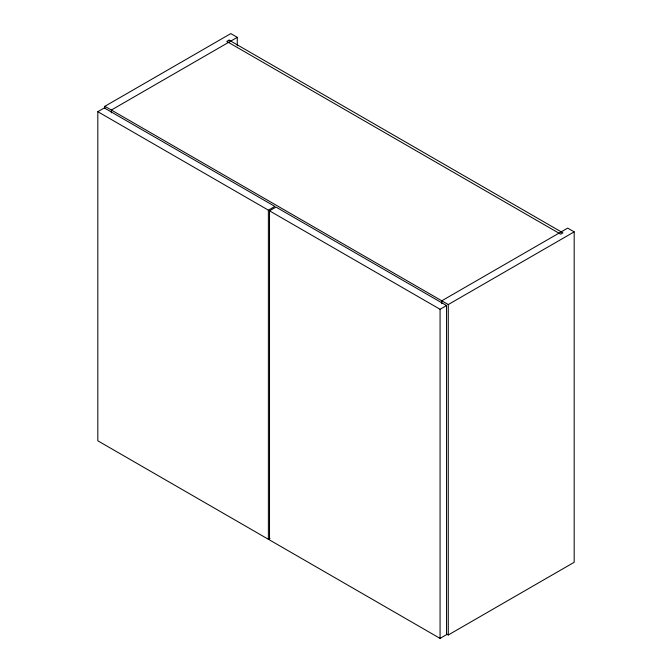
<?xml version="1.0" encoding="UTF-8"?>
<svg xmlns="http://www.w3.org/2000/svg" width="672" height="672" viewBox="0 0 672 672"><rect width="100%" height="100%" fill="white"/><g stroke="black" fill="none" stroke-linecap="round" stroke-linejoin="round"><path stroke-width="1.01" d="M104.874 108.394L104.874 106.294L230.79 33.6L237.275 37.346L237.275 45.738M97.818 111.695L104.303 107.948L274.856 206.413L268.372 210.16L97.818 111.695L97.818 440.807L268.372 539.272L269.993 538.339M237.275 37.346L111.359 110.04L111.359 112.846M269.514 210.823L275.999 207.077L446.552 305.542L446.552 634.654L440.068 638.4L269.514 539.935L269.514 210.823L440.068 309.288L446.552 305.542M104.874 106.294L448.274 304.55L574.182 231.857L574.182 562.288L448.274 634.99L446.653 634.049M574.182 231.857L567.697 228.11L441.781 300.804L441.781 303.618M448.274 304.55L448.274 634.99M440.068 309.288L440.068 638.4M268.372 210.16L268.372 539.272M229.068 40.102L226.783 41.42L560.641 234.167L562.926 232.848L229.068 40.102"/></g></svg>
